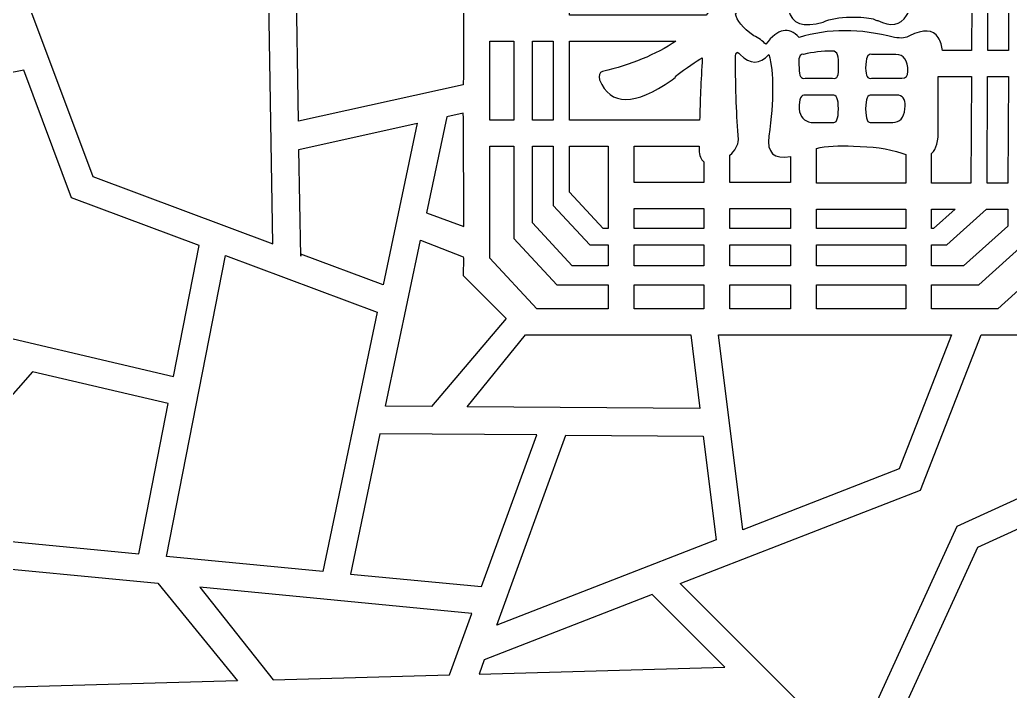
# Model space of a CAD drawing. Header units: centimetres. Extents: x 15.8 to 96.3, y -35.4 to 45.1.
# Drawn here: x 37.96 to 61.86, y -25.35 to -9.14 of the extents above; entities that cross this region are included whole.
import ezdxf

# ---------------------------------------------------------------- set-up
doc = ezdxf.new("R2010")
doc.units = ezdxf.units.CM
doc.header["$MEASUREMENT"] = 0
doc.layers.add('layer 1', color=7, linetype='Continuous')

msp = doc.modelspace()

# ---------------------------------------------------------------- linework, layer by layer
at = {"layer": 'layer 1', "color": 15}
for points, knots in [([(48.66081, -5.45008), (48.66081, -5.45008), (47.21932, -5.42811), (47.21932, -5.42811), (47.21932, -5.42811), (47.21932, -5.42811), (47.1568, -1.85904), (47.1568, -1.85904), (47.1568, -1.85904), (47.1568, -1.85904), (42.15808, -2.95917), (42.15808, -2.95917), (42.15808, -2.95917), (42.15808, -2.95917), (41.05964, -7.95957), (41.05964, -7.95957), (41.05964, -7.95957), (41.05964, -7.95957), (44.62533, -8.01872), (44.62533, -8.01872), (44.62533, -8.01872), (44.62533, -8.01872), (44.68617, -11.5861), (44.68617, -11.5861), (44.68617, -11.5861), (44.68617, -11.5861), (48.66081, -10.71073), (48.66081, -10.71073), (48.66081, -10.71073), (48.66081, -10.71073), (48.66926, -10.48259), (48.66926, -10.48259), (48.66926, -10.48259), (48.66926, -10.48259), (48.6625, -5.75426), (48.6625, -5.75426), (48.6625, -5.75426), (48.6625, -5.75426), (48.66081, -5.45008), (48.66081, -5.45008)], [0, 0, 0, 0, 0.09090909, 0.09090909, 0.09090909, 0.09090909, 0.18181818, 0.18181818, 0.18181818, 0.18181818, 0.27272727, 0.27272727, 0.27272727, 0.27272727, 0.36363636, 0.36363636, 0.36363636, 0.36363636, 0.45454545, 0.45454545, 0.45454545, 0.45454545, 0.54545455, 0.54545455, 0.54545455, 0.54545455, 0.63636364, 0.63636364, 0.63636364, 0.63636364, 0.72727273, 0.72727273, 0.72727273, 0.72727273, 0.81818182, 0.81818182, 0.81818182, 0.81818182, 1, 1, 1, 1]), ([(54.24625, -5.69679), (54.24625, -5.69679), (54.24625, -6.44746), (54.24625, -6.44746), (54.24625, -6.44746), (54.80482, -6.61521), (55.20707, -6.72342), (55.45422, -6.77351), (55.45422, -6.77351), (55.55079, -6.85582), (55.52587, -6.95216), (55.38102, -7.06074), (55.38102, -7.06074), (55.13649, -7.19736), (54.72375, -7.26566), (54.13968, -7.26566), (54.13968, -7.26566), (53.6039, -7.29369), (53.31264, -7.15707), (53.2628, -6.85582), (53.2628, -6.85582), (53.23943, -6.71922), (53.31264, -6.59661), (53.48241, -6.48628), (53.48241, -6.48628), (53.52941, -6.46006), (53.57494, -6.43774), (53.61906, -6.41934), (53.61906, -6.41934), (53.61906, -6.41934), (53.61906, -5.69679), (53.61906, -5.69679), (53.61906, -5.69679), (53.61906, -5.69679), (51.22725, -5.69679), (51.22725, -5.69679), (51.22725, -5.69679), (51.22725, -5.69679), (51.22725, -9.02419), (51.22725, -9.02419), (51.22725, -9.02419), (51.22725, -9.02419), (54.52493, -9.02419), (54.52493, -9.02419), (54.52493, -9.02419), (54.59431, -8.94755), (54.66062, -8.86815), (54.72375, -8.78591), (54.72375, -8.78591), (54.89352, -8.53896), (54.84524, -8.38834), (54.57734, -8.33404), (54.57734, -8.33404), (54.30945, -8.30602), (53.87179, -8.41636), (53.2628, -8.66156), (53.2628, -8.66156), (53.09304, -8.71586), (52.98401, -8.7036), (52.93417, -8.62128), (52.93417, -8.62128), (52.88589, -8.56699), (52.89834, -8.44263), (52.97155, -8.25173), (52.97155, -8.25173), (53.14131, -7.89618), (53.39675, -7.74556), (53.73784, -7.79985), (53.73784, -7.79985), (53.98081, -7.85415), (54.18797, -7.86816), (54.35774, -7.84014), (54.35774, -7.84014), (54.55242, -7.84014), (54.82031, -7.78584), (55.16141, -7.67725), (55.16141, -7.67725), (55.50251, -7.67725), (55.69719, -7.84014), (55.74548, -8.1694), (55.74548, -8.1694), (55.7704, -8.38834), (55.59907, -8.66156), (55.23461, -8.99083), (55.23461, -8.99083), (55.25953, -9.15372), (55.40439, -9.33236), (55.67227, -9.52328), (55.67227, -9.52328), (55.79376, -9.57932), (55.89189, -9.64762), (55.96509, -9.72994), (55.96509, -9.72994), (56.25635, -9.34638), (56.52423, -9.29208), (56.7672, -9.5653), (56.7672, -9.5653), (57.47276, -9.34638), (58.24061, -9.34638), (59.06765, -9.5653), (59.06765, -9.5653), (59.23741, -9.59158), (59.35891, -9.57932), (59.43211, -9.52328), (59.43211, -9.52328), (59.77321, -9.36039), (60.00372, -9.37265), (60.12676, -9.5653), (60.12676, -9.5653), (60.18427, -9.66265), (60.21891, -9.76888), (60.23075, -9.88378), (60.23075, -9.88378), (60.23075, -9.88378), (60.92986, -9.88378), (60.92986, -9.88378), (60.92986, -9.88378), (60.92986, -9.88378), (60.93427, -8.78257), (60.93427, -8.78257), (60.93427, -8.78257), (60.93427, -8.78257), (59.46465, -8.78257), (59.46465, -8.78257), (59.46465, -8.78257), (59.43676, -8.89057), (59.40147, -8.97343), (59.35891, -9.03112), (59.35891, -9.03112), (59.21406, -9.27807), (58.98199, -9.31835), (58.66581, -9.15372), (58.66581, -9.15372), (58.64089, -9.15372), (58.60507, -9.14146), (58.55678, -9.11344), (58.55678, -9.11344), (58.4353, -9.08541), (58.25151, -9.07315), (58.00854, -9.07315), (58.00854, -9.07315), (57.74066, -9.07315), (57.5226, -9.11344), (57.35128, -9.19575), (57.35128, -9.19575), (56.86532, -9.33236), (56.58497, -9.23603), (56.51178, -8.90851), (56.51178, -8.90851), (56.43856, -8.66156), (56.40275, -8.27799), (56.40275, -7.75957), (56.40275, -7.75957), (56.42767, -7.4303), (56.6831, -7.34798), (57.16905, -7.51262), (57.16905, -7.51262), (57.26717, -7.51262), (57.37619, -7.51262), (57.49768, -7.51262), (57.49768, -7.51262), (58.00854, -7.56691), (58.42284, -7.59494), (58.73902, -7.59494), (58.73902, -7.59494), (58.8605, -7.4303), (59.03027, -7.39002), (59.24988, -7.47233), (59.24988, -7.47233), (59.44457, -7.5529), (59.54269, -7.70352), (59.54269, -7.92245), (59.54269, -7.92245), (59.54269, -8.00425), (59.5414, -8.08189), (59.53889, -8.15538), (59.53889, -8.15538), (59.53889, -8.15538), (60.93678, -8.15538), (60.93678, -8.15538), (60.93678, -8.15538), (60.93678, -8.15538), (60.94857, -5.21089), (60.94857, -5.21089), (60.94857, -5.21089), (60.94857, -5.21089), (60.04983, -4.35251), (60.04983, -4.35251), (60.04983, -4.35251), (60.04983, -4.35251), (59.6312, -4.35251), (59.6312, -4.35251), (59.6312, -4.35251), (59.6312, -4.35251), (59.6312, -6.5865), (59.6312, -6.5865), (59.6312, -6.5865), (59.79515, -6.59443), (59.96033, -6.60187), (60.12676, -6.60887), (60.12676, -6.60887), (60.24824, -6.71922), (60.24824, -6.85582), (60.12676, -7.02046), (60.12676, -7.02046), (59.71246, -7.10278), (58.77484, -7.12905), (57.31545, -7.10278), (57.31545, -7.10278), (57.07248, -7.10278), (56.67064, -7.15707), (56.10994, -7.26566), (56.10994, -7.26566), (55.98845, -7.29369), (55.91524, -7.27968), (55.89189, -7.22538), (55.89189, -7.22538), (55.8436, -7.14307), (55.8436, -7.04674), (55.89189, -6.93814), (55.89189, -6.93814), (55.93101, -6.81463), (55.97771, -6.71115), (56.03202, -6.62753), (56.03202, -6.62753), (56.03202, -6.62753), (56.03202, -5.69679), (56.03202, -5.69679), (56.03202, -5.69679), (56.03202, -5.69679), (54.24625, -5.69679), (54.24625, -5.69679)], [0, 0, 0, 0, 0.01694915, 0.01694915, 0.01694915, 0.01694915, 0.03389831, 0.03389831, 0.03389831, 0.03389831, 0.05084746, 0.05084746, 0.05084746, 0.05084746, 0.06779661, 0.06779661, 0.06779661, 0.06779661, 0.08474576, 0.08474576, 0.08474576, 0.08474576, 0.10169492, 0.10169492, 0.10169492, 0.10169492, 0.11864407, 0.11864407, 0.11864407, 0.11864407, 0.13559322, 0.13559322, 0.13559322, 0.13559322, 0.15254237, 0.15254237, 0.15254237, 0.15254237, 0.16949153, 0.16949153, 0.16949153, 0.16949153, 0.18644068, 0.18644068, 0.18644068, 0.18644068, 0.20338983, 0.20338983, 0.20338983, 0.20338983, 0.22033898, 0.22033898, 0.22033898, 0.22033898, 0.23728814, 0.23728814, 0.23728814, 0.23728814, 0.25423729, 0.25423729, 0.25423729, 0.25423729, 0.27118644, 0.27118644, 0.27118644, 0.27118644, 0.28813559, 0.28813559, 0.28813559, 0.28813559, 0.30508475, 0.30508475, 0.30508475, 0.30508475, 0.3220339, 0.3220339, 0.3220339, 0.3220339, 0.33898305, 0.33898305, 0.33898305, 0.33898305, 0.3559322, 0.3559322, 0.3559322, 0.3559322, 0.37288136, 0.37288136, 0.37288136, 0.37288136, 0.38983051, 0.38983051, 0.38983051, 0.38983051, 0.40677966, 0.40677966, 0.40677966, 0.40677966, 0.42372881, 0.42372881, 0.42372881, 0.42372881, 0.44067797, 0.44067797, 0.44067797, 0.44067797, 0.45762712, 0.45762712, 0.45762712, 0.45762712, 0.47457627, 0.47457627, 0.47457627, 0.47457627, 0.49152542, 0.49152542, 0.49152542, 0.49152542, 0.50847458, 0.50847458, 0.50847458, 0.50847458, 0.52542373, 0.52542373, 0.52542373, 0.52542373, 0.54237288, 0.54237288, 0.54237288, 0.54237288, 0.55932203, 0.55932203, 0.55932203, 0.55932203, 0.57627119, 0.57627119, 0.57627119, 0.57627119, 0.59322034, 0.59322034, 0.59322034, 0.59322034, 0.61016949, 0.61016949, 0.61016949, 0.61016949, 0.62711864, 0.62711864, 0.62711864, 0.62711864, 0.6440678, 0.6440678, 0.6440678, 0.6440678, 0.66101695, 0.66101695, 0.66101695, 0.66101695, 0.6779661, 0.6779661, 0.6779661, 0.6779661, 0.69491525, 0.69491525, 0.69491525, 0.69491525, 0.71186441, 0.71186441, 0.71186441, 0.71186441, 0.72881356, 0.72881356, 0.72881356, 0.72881356, 0.74576271, 0.74576271, 0.74576271, 0.74576271, 0.76271186, 0.76271186, 0.76271186, 0.76271186, 0.77966102, 0.77966102, 0.77966102, 0.77966102, 0.79661017, 0.79661017, 0.79661017, 0.79661017, 0.81355932, 0.81355932, 0.81355932, 0.81355932, 0.83050847, 0.83050847, 0.83050847, 0.83050847, 0.84745763, 0.84745763, 0.84745763, 0.84745763, 0.86440678, 0.86440678, 0.86440678, 0.86440678, 0.88135593, 0.88135593, 0.88135593, 0.88135593, 0.89830508, 0.89830508, 0.89830508, 0.89830508, 0.91525424, 0.91525424, 0.91525424, 0.91525424, 0.93220339, 0.93220339, 0.93220339, 0.93220339, 0.94915254, 0.94915254, 0.94915254, 0.94915254, 0.96610169, 0.96610169, 0.96610169, 0.96610169, 1, 1, 1, 1]), ([(39.72293, -12.9245), (39.72293, -12.9245), (38.09894, -8.5747), (38.09894, -8.5747), (38.09894, -8.5747), (38.09894, -8.5747), (43.97134, -8.6744), (43.97134, -8.6744), (43.97134, -8.6744), (43.97134, -8.6744), (44.06935, -14.5468), (44.06935, -14.5468), (44.06935, -14.5468), (44.06935, -14.5468), (39.72293, -12.9245), (39.72293, -12.9245)], [0, 0, 0, 0, 0.2, 0.2, 0.2, 0.2, 0.4, 0.4, 0.4, 0.4, 0.6, 0.6, 0.6, 0.6, 1, 1, 1, 1]), ([(61.82569, -8.78257), (61.82569, -8.78257), (61.32471, -8.78257), (61.32471, -8.78257), (61.32471, -8.78257), (61.32471, -8.78257), (61.32029, -9.88378), (61.32029, -9.88378), (61.32029, -9.88378), (61.32029, -9.88378), (61.82128, -9.88378), (61.82128, -9.88378), (61.82128, -9.88378), (61.82128, -9.88378), (61.82569, -8.78257), (61.82569, -8.78257)], [0, 0, 0, 0, 0.2, 0.2, 0.2, 0.2, 0.4, 0.4, 0.4, 0.4, 0.6, 0.6, 0.6, 0.6, 1, 1, 1, 1]), ([(49.30761, -11.56451), (49.30761, -11.56451), (49.87958, -11.56451), (49.87958, -11.56451), (49.87958, -11.56451), (49.87958, -11.56451), (49.87958, -9.65138), (49.87958, -9.65138), (49.87958, -9.65138), (49.87958, -9.65138), (49.30761, -9.65138), (49.30761, -9.65138), (49.30761, -9.65138), (49.30761, -9.65138), (49.30761, -11.56451), (49.30761, -11.56451)], [0, 0, 0, 0, 0.2, 0.2, 0.2, 0.2, 0.4, 0.4, 0.4, 0.4, 0.6, 0.6, 0.6, 0.6, 1, 1, 1, 1]), ([(50.33285, -11.56451), (50.33285, -11.56451), (50.83551, -11.56451), (50.83551, -11.56451), (50.83551, -11.56451), (50.83551, -11.56451), (50.83551, -9.65138), (50.83551, -9.65138), (50.83551, -9.65138), (50.83551, -9.65138), (50.33285, -9.65138), (50.33285, -9.65138), (50.33285, -9.65138), (50.33285, -9.65138), (50.33285, -11.56451), (50.33285, -11.56451)], [0, 0, 0, 0, 0.2, 0.2, 0.2, 0.2, 0.4, 0.4, 0.4, 0.4, 0.6, 0.6, 0.6, 0.6, 1, 1, 1, 1]), ([(51.22725, -11.56451), (51.22725, -11.56451), (54.3675, -11.56451), (54.3675, -11.56451), (54.3675, -11.56451), (54.3789, -11.11757), (54.40018, -10.61524), (54.43094, -10.05746), (54.43094, -10.05746), (54.28609, -10.13978), (54.06648, -10.2904), (53.77367, -10.50933), (53.77367, -10.50933), (53.79858, -10.50933), (53.77367, -10.53735), (53.70202, -10.59165), (53.70202, -10.59165), (52.80022, -11.22042), (52.21615, -11.22042), (51.94981, -10.59165), (51.94981, -10.59165), (51.92491, -10.48131), (51.94981, -10.413), (52.02147, -10.38673), (52.02147, -10.38673), (52.71094, -10.22782), (53.30262, -9.98295), (53.79679, -9.65138), (53.79679, -9.65138), (53.79679, -9.65138), (51.22725, -9.65138), (51.22725, -9.65138), (51.22725, -9.65138), (51.22725, -9.65138), (51.22725, -11.56451), (51.22725, -11.56451)], [0, 0, 0, 0, 0.1, 0.1, 0.1, 0.1, 0.2, 0.2, 0.2, 0.2, 0.3, 0.3, 0.3, 0.3, 0.4, 0.4, 0.4, 0.4, 0.5, 0.5, 0.5, 0.5, 0.6, 0.6, 0.6, 0.6, 0.7, 0.7, 0.7, 0.7, 0.8, 0.8, 0.8, 0.8, 1, 1, 1, 1]), ([(55.09666, -13.06692), (55.09666, -13.06692), (56.56373, -13.06692), (56.56373, -13.06692), (56.56373, -13.06692), (56.56373, -13.06692), (56.56373, -12.44368), (56.56373, -12.44368), (56.56373, -12.44368), (56.15955, -12.51306), (55.98461, -12.34749), (56.03828, -11.94551), (56.03828, -11.94551), (56.15978, -11.06979), (56.15978, -10.413), (56.03828, -9.97514), (56.03828, -9.97514), (55.81868, -10.2221), (55.58661, -10.2221), (55.34364, -9.97514), (55.34364, -9.97514), (55.29535, -9.92085), (55.27044, -9.90684), (55.27044, -9.93485), (55.27044, -9.93485), (55.24707, -9.93485), (55.23461, -9.97514), (55.23461, -10.05746), (55.23461, -10.05746), (55.23461, -10.82458), (55.25953, -11.48138), (55.30782, -12.02783), (55.30782, -12.02783), (55.29303, -12.17447), (55.22273, -12.30134), (55.09666, -12.40883), (55.09666, -12.40883), (55.09666, -12.40883), (55.09666, -13.06692), (55.09666, -13.06692)], [0, 0, 0, 0, 0.09090909, 0.09090909, 0.09090909, 0.09090909, 0.18181818, 0.18181818, 0.18181818, 0.18181818, 0.27272727, 0.27272727, 0.27272727, 0.27272727, 0.36363636, 0.36363636, 0.36363636, 0.36363636, 0.45454545, 0.45454545, 0.45454545, 0.45454545, 0.54545455, 0.54545455, 0.54545455, 0.54545455, 0.63636364, 0.63636364, 0.63636364, 0.63636364, 0.72727273, 0.72727273, 0.72727273, 0.72727273, 0.81818182, 0.81818182, 0.81818182, 0.81818182, 1, 1, 1, 1]), ([(56.7672, -10.30441), (56.74384, -10.05746), (56.77966, -9.94887), (56.87779, -9.97514), (56.87779, -9.97514), (57.09584, -9.92085), (57.32791, -9.89282), (57.57088, -9.89282), (57.57088, -9.89282), (57.69237, -9.89282), (57.74066, -10.01718), (57.71728, -10.26238), (57.71728, -10.26238), (57.74066, -10.48131), (57.69237, -10.57764), (57.57088, -10.54962), (57.57088, -10.54962), (57.35128, -10.54962), (57.13322, -10.54962), (56.91361, -10.54962), (56.91361, -10.54962), (56.81705, -10.57764), (56.7672, -10.49532), (56.7672, -10.30441)], [0, 0, 0, 0, 0.14285714, 0.14285714, 0.14285714, 0.14285714, 0.28571429, 0.28571429, 0.28571429, 0.28571429, 0.42857143, 0.42857143, 0.42857143, 0.42857143, 0.57142857, 0.57142857, 0.57142857, 0.57142857, 0.71428571, 0.71428571, 0.71428571, 0.71428571, 1, 1, 1, 1]), ([(58.37456, -10.30441), (58.37456, -10.05746), (58.42284, -9.94887), (58.51941, -9.97514), (58.51941, -9.97514), (58.76394, -9.97514), (58.95862, -9.97514), (59.10347, -9.97514), (59.10347, -9.97514), (59.29816, -9.97514), (59.39629, -10.11176), (59.39629, -10.38673), (59.39629, -10.38673), (59.39629, -10.49532), (59.34801, -10.54962), (59.24988, -10.54962), (59.24988, -10.54962), (59.00691, -10.54962), (58.76394, -10.54962), (58.51941, -10.54962), (58.51941, -10.54962), (58.42284, -10.57764), (58.37456, -10.49532), (58.37456, -10.30441)], [0, 0, 0, 0, 0.14285714, 0.14285714, 0.14285714, 0.14285714, 0.28571429, 0.28571429, 0.28571429, 0.28571429, 0.42857143, 0.42857143, 0.42857143, 0.42857143, 0.57142857, 0.57142857, 0.57142857, 0.57142857, 0.71428571, 0.71428571, 0.71428571, 0.71428571, 1, 1, 1, 1]), ([(36.17753, -16.46821), (36.17753, -16.46821), (34.89151, -10.97435), (34.89151, -10.97435), (34.89151, -10.97435), (34.89151, -10.97435), (38.05331, -10.35585), (38.05331, -10.35585), (38.05331, -10.35585), (38.05331, -10.35585), (39.20414, -13.4416), (39.20414, -13.4416), (39.20414, -13.4416), (39.20414, -13.4416), (42.28989, -14.59243), (42.28989, -14.59243), (42.28989, -14.59243), (42.28989, -14.59243), (41.67139, -17.75254), (41.67139, -17.75254), (41.67139, -17.75254), (41.67139, -17.75254), (36.17753, -16.46821), (36.17753, -16.46821)], [0, 0, 0, 0, 0.14285714, 0.14285714, 0.14285714, 0.14285714, 0.28571429, 0.28571429, 0.28571429, 0.28571429, 0.42857143, 0.42857143, 0.42857143, 0.42857143, 0.57142857, 0.57142857, 0.57142857, 0.57142857, 0.71428571, 0.71428571, 0.71428571, 0.71428571, 1, 1, 1, 1]), ([(59.9681, -12.36409), (59.9681, -12.36409), (59.9681, -13.08283), (59.9681, -13.08283), (59.9681, -13.08283), (59.9681, -13.08283), (60.91706, -13.08283), (60.91706, -13.08283), (60.91706, -13.08283), (60.91706, -13.08283), (60.92735, -10.51097), (60.92735, -10.51097), (60.92735, -10.51097), (60.92735, -10.51097), (60.12676, -10.51097), (60.12676, -10.51097), (60.12676, -10.51097), (60.12676, -10.96057), (60.12676, -11.38387), (60.12676, -11.78088), (60.12676, -11.78088), (60.13723, -12.06358), (60.08439, -12.25782), (59.9681, -12.36409)], [0, 0, 0, 0, 0.14285714, 0.14285714, 0.14285714, 0.14285714, 0.28571429, 0.28571429, 0.28571429, 0.28571429, 0.42857143, 0.42857143, 0.42857143, 0.42857143, 0.57142857, 0.57142857, 0.57142857, 0.57142857, 0.71428571, 0.71428571, 0.71428571, 0.71428571, 1, 1, 1, 1]), ([(61.30749, -13.08283), (61.30749, -13.08283), (61.80848, -13.08283), (61.80848, -13.08283), (61.80848, -13.08283), (61.80848, -13.08283), (61.81877, -10.51097), (61.81877, -10.51097), (61.81877, -10.51097), (61.81877, -10.51097), (61.31779, -10.51097), (61.31779, -10.51097), (61.31779, -10.51097), (61.31779, -10.51097), (61.30749, -13.08283), (61.30749, -13.08283)], [0, 0, 0, 0, 0.2, 0.2, 0.2, 0.2, 0.4, 0.4, 0.4, 0.4, 0.6, 0.6, 0.6, 0.6, 1, 1, 1, 1]), ([(56.7672, -11.28873), (56.7672, -11.04352), (56.81705, -10.93318), (56.91361, -10.9612), (56.91361, -10.9612), (57.15659, -10.9612), (57.37619, -10.9612), (57.57088, -10.9612), (57.57088, -10.9612), (57.66745, -10.93318), (57.71728, -11.04352), (57.71728, -11.28873), (57.71728, -11.28873), (57.71728, -11.53567), (57.66745, -11.64426), (57.57088, -11.61799), (57.57088, -11.61799), (57.42447, -11.61799), (57.25471, -11.61799), (57.06002, -11.61799), (57.06002, -11.61799), (56.8887, -11.58997), (56.79213, -11.48138), (56.7672, -11.28873)], [0, 0, 0, 0, 0.14285714, 0.14285714, 0.14285714, 0.14285714, 0.28571429, 0.28571429, 0.28571429, 0.28571429, 0.42857143, 0.42857143, 0.42857143, 0.42857143, 0.57142857, 0.57142857, 0.57142857, 0.57142857, 0.71428571, 0.71428571, 0.71428571, 0.71428571, 1, 1, 1, 1]), ([(59.03027, -11.61799), (58.8605, -11.61799), (58.69073, -11.61799), (58.51941, -11.61799), (58.51941, -11.61799), (58.42284, -11.64426), (58.37456, -11.53567), (58.37456, -11.28873), (58.37456, -11.28873), (58.37456, -11.04352), (58.42284, -10.93318), (58.51941, -10.9612), (58.51941, -10.9612), (58.76394, -10.9612), (58.98199, -10.9612), (59.17668, -10.9612), (59.17668, -10.9612), (59.29816, -10.98747), (59.34801, -11.09782), (59.32308, -11.28873), (59.32308, -11.28873), (59.29816, -11.50766), (59.20159, -11.61799), (59.03027, -11.61799)], [0, 0, 0, 0, 0.14285714, 0.14285714, 0.14285714, 0.14285714, 0.28571429, 0.28571429, 0.28571429, 0.28571429, 0.42857143, 0.42857143, 0.42857143, 0.42857143, 0.57142857, 0.57142857, 0.57142857, 0.57142857, 0.71428571, 0.71428571, 0.71428571, 0.71428571, 1, 1, 1, 1]), ([(48.67095, -11.51343), (48.67095, -11.51343), (48.67264, -14.1277), (48.67264, -14.1277), (48.67264, -14.1277), (48.67264, -14.1277), (47.77192, -13.80155), (47.77192, -13.80155), (47.77192, -13.80155), (47.77192, -13.80155), (48.26199, -11.48132), (48.26199, -11.48132), (48.26199, -11.48132), (48.26199, -11.48132), (48.66081, -11.39345), (48.66081, -11.39345), (48.66081, -11.39345), (48.66081, -11.39345), (48.67095, -11.51343), (48.67095, -11.51343)], [0, 0, 0, 0, 0.16666667, 0.16666667, 0.16666667, 0.16666667, 0.33333333, 0.33333333, 0.33333333, 0.33333333, 0.5, 0.5, 0.5, 0.5, 0.66666667, 0.66666667, 0.66666667, 0.66666667, 1, 1, 1, 1]), ([(44.74024, -14.7969), (44.74024, -14.7969), (46.72587, -15.54046), (46.72587, -15.54046), (46.72587, -15.54046), (46.72587, -15.54046), (47.54716, -11.63848), (47.54716, -11.63848), (47.54716, -11.63848), (47.54716, -11.63848), (44.69631, -12.26713), (44.69631, -12.26713), (44.69631, -12.26713), (44.69631, -12.26713), (44.74024, -14.84422), (44.74024, -14.84422), (44.74024, -14.84422), (44.74024, -14.84422), (44.74024, -14.7969), (44.74024, -14.7969)], [0, 0, 0, 0, 0.16666667, 0.16666667, 0.16666667, 0.16666667, 0.33333333, 0.33333333, 0.33333333, 0.33333333, 0.5, 0.5, 0.5, 0.5, 0.66666667, 0.66666667, 0.66666667, 0.66666667, 1, 1, 1, 1]), ([(59.3409, -13.08283), (59.3409, -13.08283), (59.3409, -12.39127), (59.3409, -12.39127), (59.3409, -12.39127), (59.31138, -12.381), (59.28108, -12.36966), (59.24988, -12.3571), (59.24988, -12.3571), (58.90879, -12.24676), (58.51941, -12.19246), (58.08175, -12.19246), (58.08175, -12.19246), (57.71921, -12.16794), (57.42226, -12.18633), (57.19092, -12.24647), (57.19092, -12.24647), (57.19092, -12.24647), (57.19092, -13.08283), (57.19092, -13.08283), (57.19092, -13.08283), (57.19092, -13.08283), (59.3409, -13.08283), (59.3409, -13.08283)], [0, 0, 0, 0, 0.14285714, 0.14285714, 0.14285714, 0.14285714, 0.28571429, 0.28571429, 0.28571429, 0.28571429, 0.42857143, 0.42857143, 0.42857143, 0.42857143, 0.57142857, 0.57142857, 0.57142857, 0.57142857, 0.71428571, 0.71428571, 0.71428571, 0.71428571, 1, 1, 1, 1]), ([(52.16218, -16.11566), (52.16218, -16.11566), (52.16218, -15.53769), (52.16218, -15.53769), (52.16218, -15.53769), (52.16218, -15.53769), (50.91731, -15.53769), (50.91731, -15.53769), (50.91731, -15.53769), (50.91731, -15.53769), (49.87958, -14.41899), (49.87958, -14.41899), (49.87958, -14.41899), (49.87958, -14.41899), (49.87958, -12.19171), (49.87958, -12.19171), (49.87958, -12.19171), (49.87958, -12.19171), (49.30761, -12.19171), (49.30761, -12.19171), (49.30761, -12.19171), (49.30761, -12.19171), (49.30761, -14.89391), (49.30761, -14.89391), (49.30761, -14.89391), (49.30761, -14.89391), (50.44093, -16.11566), (50.44093, -16.11566), (50.44093, -16.11566), (50.44093, -16.11566), (52.16218, -16.11566), (52.16218, -16.11566)], [0, 0, 0, 0, 0.11111111, 0.11111111, 0.11111111, 0.11111111, 0.22222222, 0.22222222, 0.22222222, 0.22222222, 0.33333333, 0.33333333, 0.33333333, 0.33333333, 0.44444444, 0.44444444, 0.44444444, 0.44444444, 0.55555556, 0.55555556, 0.55555556, 0.55555556, 0.66666667, 0.66666667, 0.66666667, 0.66666667, 0.77777778, 0.77777778, 0.77777778, 0.77777778, 1, 1, 1, 1]), ([(52.16218, -15.07965), (52.16218, -15.07965), (52.16218, -14.57172), (52.16218, -14.57172), (52.16218, -14.57172), (52.16218, -14.57172), (51.71346, -14.57172), (51.71346, -14.57172), (51.71346, -14.57172), (51.71346, -14.57172), (50.83551, -13.62528), (50.83551, -13.62528), (50.83551, -13.62528), (50.83551, -13.62528), (50.83551, -12.19171), (50.83551, -12.19171), (50.83551, -12.19171), (50.83551, -12.19171), (50.33285, -12.19171), (50.33285, -12.19171), (50.33285, -12.19171), (50.33285, -12.19171), (50.33285, -14.04265), (50.33285, -14.04265), (50.33285, -14.04265), (50.33285, -14.04265), (51.29483, -15.07965), (51.29483, -15.07965), (51.29483, -15.07965), (51.29483, -15.07965), (52.16218, -15.07965), (52.16218, -15.07965)], [0, 0, 0, 0, 0.11111111, 0.11111111, 0.11111111, 0.11111111, 0.22222222, 0.22222222, 0.22222222, 0.22222222, 0.33333333, 0.33333333, 0.33333333, 0.33333333, 0.44444444, 0.44444444, 0.44444444, 0.44444444, 0.55555556, 0.55555556, 0.55555556, 0.55555556, 0.66666667, 0.66666667, 0.66666667, 0.66666667, 0.77777778, 0.77777778, 0.77777778, 0.77777778, 1, 1, 1, 1]), ([(52.16218, -14.17587), (52.16218, -14.17587), (52.16218, -12.19171), (52.16218, -12.19171), (52.16218, -12.19171), (52.16218, -12.19171), (51.22725, -12.19171), (51.22725, -12.19171), (51.22725, -12.19171), (51.22725, -12.19171), (51.22725, -13.30003), (51.22725, -13.30003), (51.22725, -13.30003), (51.22725, -13.30003), (52.03971, -14.17587), (52.03971, -14.17587), (52.03971, -14.17587), (52.03971, -14.17587), (52.16218, -14.17587), (52.16218, -14.17587)], [0, 0, 0, 0, 0.16666667, 0.16666667, 0.16666667, 0.16666667, 0.33333333, 0.33333333, 0.33333333, 0.33333333, 0.5, 0.5, 0.5, 0.5, 0.66666667, 0.66666667, 0.66666667, 0.66666667, 1, 1, 1, 1]), ([(52.78937, -13.06692), (52.78937, -13.06692), (54.46947, -13.06692), (54.46947, -13.06692), (54.46947, -13.06692), (54.46947, -13.06692), (54.46947, -12.56988), (54.46947, -12.56988), (54.46947, -12.56988), (54.39498, -12.51711), (54.35774, -12.41885), (54.35774, -12.27478), (54.35774, -12.27478), (54.35774, -12.24738), (54.35778, -12.21968), (54.35788, -12.19171), (54.35788, -12.19171), (54.35788, -12.19171), (52.78937, -12.19171), (52.78937, -12.19171), (52.78937, -12.19171), (52.78937, -12.19171), (52.78937, -13.06692), (52.78937, -13.06692)], [0, 0, 0, 0, 0.14285714, 0.14285714, 0.14285714, 0.14285714, 0.28571429, 0.28571429, 0.28571429, 0.28571429, 0.42857143, 0.42857143, 0.42857143, 0.42857143, 0.57142857, 0.57142857, 0.57142857, 0.57142857, 0.71428571, 0.71428571, 0.71428571, 0.71428571, 1, 1, 1, 1]), ([(54.46947, -13.69411), (54.46947, -13.69411), (52.78937, -13.69411), (52.78937, -13.69411), (52.78937, -13.69411), (52.78937, -13.69411), (52.78937, -14.17587), (52.78937, -14.17587), (52.78937, -14.17587), (52.78937, -14.17587), (54.46947, -14.17587), (54.46947, -14.17587), (54.46947, -14.17587), (54.46947, -14.17587), (54.46947, -13.69411), (54.46947, -13.69411)], [0, 0, 0, 0, 0.2, 0.2, 0.2, 0.2, 0.4, 0.4, 0.4, 0.4, 0.6, 0.6, 0.6, 0.6, 1, 1, 1, 1]), ([(56.56373, -13.69411), (56.56373, -13.69411), (55.09666, -13.69411), (55.09666, -13.69411), (55.09666, -13.69411), (55.09666, -13.69411), (55.09666, -14.17587), (55.09666, -14.17587), (55.09666, -14.17587), (55.09666, -14.17587), (56.56373, -14.17587), (56.56373, -14.17587), (56.56373, -14.17587), (56.56373, -14.17587), (56.56373, -13.69411), (56.56373, -13.69411)], [0, 0, 0, 0, 0.2, 0.2, 0.2, 0.2, 0.4, 0.4, 0.4, 0.4, 0.6, 0.6, 0.6, 0.6, 1, 1, 1, 1]), ([(59.3409, -14.17587), (59.3409, -14.17587), (59.3409, -13.71003), (59.3409, -13.71003), (59.3409, -13.71003), (59.3409, -13.71003), (57.19092, -13.71003), (57.19092, -13.71003), (57.19092, -13.71003), (57.19092, -13.71003), (57.19092, -14.17587), (57.19092, -14.17587), (57.19092, -14.17587), (57.19092, -14.17587), (59.3409, -14.17587), (59.3409, -14.17587)], [0, 0, 0, 0, 0.2, 0.2, 0.2, 0.2, 0.4, 0.4, 0.4, 0.4, 0.6, 0.6, 0.6, 0.6, 1, 1, 1, 1]), ([(59.9681, -13.71003), (59.9681, -13.71003), (59.9681, -14.17587), (59.9681, -14.17587), (59.9681, -14.17587), (59.9681, -14.17587), (60.01422, -14.17587), (60.01422, -14.17587), (60.01422, -14.17587), (60.01422, -14.17587), (60.53208, -13.71003), (60.53208, -13.71003), (60.53208, -13.71003), (60.53208, -13.71003), (59.9681, -13.71003), (59.9681, -13.71003)], [0, 0, 0, 0, 0.2, 0.2, 0.2, 0.2, 0.4, 0.4, 0.4, 0.4, 0.6, 0.6, 0.6, 0.6, 1, 1, 1, 1]), ([(59.9681, -14.57172), (59.9681, -14.57172), (59.9681, -15.07965), (59.9681, -15.07965), (59.9681, -15.07965), (59.9681, -15.07965), (60.73669, -15.07965), (60.73669, -15.07965), (60.73669, -15.07965), (60.73669, -15.07965), (61.80433, -14.11925), (61.80433, -14.11925), (61.80433, -14.11925), (61.80433, -14.11925), (61.80597, -13.71003), (61.80597, -13.71003), (61.80597, -13.71003), (61.80597, -13.71003), (61.28855, -13.71003), (61.28855, -13.71003), (61.28855, -13.71003), (61.28855, -13.71003), (60.33065, -14.57172), (60.33065, -14.57172), (60.33065, -14.57172), (60.33065, -14.57172), (59.9681, -14.57172), (59.9681, -14.57172)], [0, 0, 0, 0, 0.125, 0.125, 0.125, 0.125, 0.25, 0.25, 0.25, 0.25, 0.375, 0.375, 0.375, 0.375, 0.5, 0.5, 0.5, 0.5, 0.625, 0.625, 0.625, 0.625, 0.75, 0.75, 0.75, 0.75, 1, 1, 1, 1]), ([(59.9681, -15.53769), (59.9681, -15.53769), (59.9681, -16.11566), (59.9681, -16.11566), (59.9681, -16.11566), (59.9681, -16.11566), (61.56486, -16.11566), (61.56486, -16.11566), (61.56486, -16.11566), (61.56486, -16.11566), (62.8227, -14.98416), (62.8227, -14.98416), (62.8227, -14.98416), (62.8227, -14.98416), (62.8278, -13.71003), (62.8278, -13.71003), (62.8278, -13.71003), (62.8278, -13.71003), (62.25774, -13.71003), (62.25774, -13.71003), (62.25774, -13.71003), (62.25774, -13.71003), (62.25458, -14.50164), (62.25458, -14.50164), (62.25458, -14.50164), (62.25458, -14.50164), (61.10284, -15.53769), (61.10284, -15.53769), (61.10284, -15.53769), (61.10284, -15.53769), (59.9681, -15.53769), (59.9681, -15.53769)], [0, 0, 0, 0, 0.11111111, 0.11111111, 0.11111111, 0.11111111, 0.22222222, 0.22222222, 0.22222222, 0.22222222, 0.33333333, 0.33333333, 0.33333333, 0.33333333, 0.44444444, 0.44444444, 0.44444444, 0.44444444, 0.55555556, 0.55555556, 0.55555556, 0.55555556, 0.66666667, 0.66666667, 0.66666667, 0.66666667, 0.77777778, 0.77777778, 0.77777778, 0.77777778, 1, 1, 1, 1]), ([(48.66081, -15.31739), (48.66081, -15.31739), (48.66757, -14.89661), (48.66757, -14.89661), (48.66757, -14.89661), (48.66757, -14.89661), (48.66081, -14.86281), (48.66081, -14.86281), (48.66081, -14.86281), (48.66081, -14.86281), (47.63335, -14.4623), (47.63335, -14.4623), (47.63335, -14.4623), (47.63335, -14.4623), (46.7884, -18.47243), (46.7884, -18.47243), (46.7884, -18.47243), (46.7884, -18.47243), (47.8919, -18.48088), (47.8919, -18.48088), (47.8919, -18.48088), (47.8919, -18.48088), (49.6984, -16.35499), (49.6984, -16.35499), (49.6984, -16.35499), (49.6984, -16.35499), (48.66081, -15.31739), (48.66081, -15.31739)], [0, 0, 0, 0, 0.125, 0.125, 0.125, 0.125, 0.25, 0.25, 0.25, 0.25, 0.375, 0.375, 0.375, 0.375, 0.5, 0.5, 0.5, 0.5, 0.625, 0.625, 0.625, 0.625, 0.75, 0.75, 0.75, 0.75, 1, 1, 1, 1]), ([(52.78937, -14.57172), (52.78937, -14.57172), (52.78937, -15.07965), (52.78937, -15.07965), (52.78937, -15.07965), (52.78937, -15.07965), (54.46947, -15.07965), (54.46947, -15.07965), (54.46947, -15.07965), (54.46947, -15.07965), (54.46947, -14.57172), (54.46947, -14.57172), (54.46947, -14.57172), (54.46947, -14.57172), (52.78937, -14.57172), (52.78937, -14.57172)], [0, 0, 0, 0, 0.2, 0.2, 0.2, 0.2, 0.4, 0.4, 0.4, 0.4, 0.6, 0.6, 0.6, 0.6, 1, 1, 1, 1]), ([(55.09666, -14.57172), (55.09666, -14.57172), (55.09666, -15.07965), (55.09666, -15.07965), (55.09666, -15.07965), (55.09666, -15.07965), (56.56373, -15.07965), (56.56373, -15.07965), (56.56373, -15.07965), (56.56373, -15.07965), (56.56373, -14.57172), (56.56373, -14.57172), (56.56373, -14.57172), (56.56373, -14.57172), (55.09666, -14.57172), (55.09666, -14.57172)], [0, 0, 0, 0, 0.2, 0.2, 0.2, 0.2, 0.4, 0.4, 0.4, 0.4, 0.6, 0.6, 0.6, 0.6, 1, 1, 1, 1]), ([(59.3409, -15.07965), (59.3409, -15.07965), (59.3409, -14.57172), (59.3409, -14.57172), (59.3409, -14.57172), (59.3409, -14.57172), (57.19092, -14.57172), (57.19092, -14.57172), (57.19092, -14.57172), (57.19092, -14.57172), (57.19092, -15.07965), (57.19092, -15.07965), (57.19092, -15.07965), (57.19092, -15.07965), (59.3409, -15.07965), (59.3409, -15.07965)], [0, 0, 0, 0, 0.2, 0.2, 0.2, 0.2, 0.4, 0.4, 0.4, 0.4, 0.6, 0.6, 0.6, 0.6, 1, 1, 1, 1]), ([(41.50071, -22.09726), (41.50071, -22.09726), (45.26918, -22.4589), (45.26918, -22.4589), (45.26918, -22.4589), (45.26918, -22.4589), (46.5873, -16.19783), (46.5873, -16.19783), (46.5873, -16.19783), (46.5873, -16.19783), (42.92191, -14.82901), (42.92191, -14.82901), (42.92191, -14.82901), (42.92191, -14.82901), (41.50071, -22.09726), (41.50071, -22.09726)], [0, 0, 0, 0, 0.2, 0.2, 0.2, 0.2, 0.4, 0.4, 0.4, 0.4, 0.6, 0.6, 0.6, 0.6, 1, 1, 1, 1]), ([(52.78937, -15.53769), (52.78937, -15.53769), (52.78937, -16.11566), (52.78937, -16.11566), (52.78937, -16.11566), (52.78937, -16.11566), (54.46947, -16.11566), (54.46947, -16.11566), (54.46947, -16.11566), (54.46947, -16.11566), (54.46947, -15.53769), (54.46947, -15.53769), (54.46947, -15.53769), (54.46947, -15.53769), (52.78937, -15.53769), (52.78937, -15.53769)], [0, 0, 0, 0, 0.2, 0.2, 0.2, 0.2, 0.4, 0.4, 0.4, 0.4, 0.6, 0.6, 0.6, 0.6, 1, 1, 1, 1]), ([(55.09666, -15.53769), (55.09666, -15.53769), (55.09666, -16.11566), (55.09666, -16.11566), (55.09666, -16.11566), (55.09666, -16.11566), (56.56373, -16.11566), (56.56373, -16.11566), (56.56373, -16.11566), (56.56373, -16.11566), (56.56373, -15.53769), (56.56373, -15.53769), (56.56373, -15.53769), (56.56373, -15.53769), (55.09666, -15.53769), (55.09666, -15.53769)], [0, 0, 0, 0, 0.2, 0.2, 0.2, 0.2, 0.4, 0.4, 0.4, 0.4, 0.6, 0.6, 0.6, 0.6, 1, 1, 1, 1]), ([(59.3409, -16.11566), (59.3409, -16.11566), (59.3409, -15.53769), (59.3409, -15.53769), (59.3409, -15.53769), (59.3409, -15.53769), (57.19092, -15.53769), (57.19092, -15.53769), (57.19092, -15.53769), (57.19092, -15.53769), (57.19092, -16.11566), (57.19092, -16.11566), (57.19092, -16.11566), (57.19092, -16.11566), (59.3409, -16.11566), (59.3409, -16.11566)], [0, 0, 0, 0, 0.2, 0.2, 0.2, 0.2, 0.4, 0.4, 0.4, 0.4, 0.6, 0.6, 0.6, 0.6, 1, 1, 1, 1]), ([(61.15929, -16.74705), (61.15929, -16.74705), (59.69753, -20.49693), (59.69753, -20.49693), (59.69753, -20.49693), (59.69753, -20.49693), (53.89949, -22.75125), (53.89949, -22.75125), (53.89949, -22.75125), (53.89949, -22.75125), (58.05326, -26.90502), (58.05326, -26.90502), (58.05326, -26.90502), (58.05326, -26.90502), (60.57797, -21.37568), (60.57797, -21.37568), (60.57797, -21.37568), (60.57797, -21.37568), (66.10901, -18.84928), (66.10901, -18.84928), (66.10901, -18.84928), (66.10901, -18.84928), (63.08747, -15.8345), (63.08747, -15.8345), (63.08747, -15.8345), (63.08747, -15.8345), (62.17661, -16.74536), (62.17661, -16.74536), (62.17661, -16.74536), (62.17661, -16.74536), (61.15929, -16.74705), (61.15929, -16.74705)], [0, 0, 0, 0, 0.11111111, 0.11111111, 0.11111111, 0.11111111, 0.22222222, 0.22222222, 0.22222222, 0.22222222, 0.33333333, 0.33333333, 0.33333333, 0.33333333, 0.44444444, 0.44444444, 0.44444444, 0.44444444, 0.55555556, 0.55555556, 0.55555556, 0.55555556, 0.66666667, 0.66666667, 0.66666667, 0.66666667, 0.77777778, 0.77777778, 0.77777778, 0.77777778, 1, 1, 1, 1]), ([(50.16482, -16.74536), (50.16482, -16.74536), (48.75882, -18.48764), (48.75882, -18.48764), (48.75882, -18.48764), (48.75882, -18.48764), (54.37435, -18.52651), (54.37435, -18.52651), (54.37435, -18.52651), (54.37435, -18.52651), (54.15129, -16.74705), (54.15129, -16.74705), (54.15129, -16.74705), (54.15129, -16.74705), (53.65446, -16.74536), (53.65446, -16.74536), (53.65446, -16.74536), (53.65446, -16.74536), (50.16482, -16.74536), (50.16482, -16.74536)], [0, 0, 0, 0, 0.16666667, 0.16666667, 0.16666667, 0.16666667, 0.33333333, 0.33333333, 0.33333333, 0.33333333, 0.5, 0.5, 0.5, 0.5, 0.66666667, 0.66666667, 0.66666667, 0.66666667, 1, 1, 1, 1]), ([(54.82218, -16.74705), (54.82218, -16.74705), (55.40688, -21.45341), (55.40688, -21.45341), (55.40688, -21.45341), (55.40688, -21.45341), (59.1838, -19.9832), (59.1838, -19.9832), (59.1838, -19.9832), (59.1838, -19.9832), (60.44447, -16.74705), (60.44447, -16.74705), (60.44447, -16.74705), (60.44447, -16.74705), (59.84455, -16.74536), (59.84455, -16.74536), (59.84455, -16.74536), (59.84455, -16.74536), (54.82218, -16.74705), (54.82218, -16.74705)], [0, 0, 0, 0, 0.16666667, 0.16666667, 0.16666667, 0.16666667, 0.33333333, 0.33333333, 0.33333333, 0.33333333, 0.5, 0.5, 0.5, 0.5, 0.66666667, 0.66666667, 0.66666667, 0.66666667, 1, 1, 1, 1]), ([(38.26624, -17.63762), (38.26624, -17.63762), (41.54295, -18.40484), (41.54295, -18.40484), (41.54295, -18.40484), (41.54295, -18.40484), (40.83489, -22.03136), (40.83489, -22.03136), (40.83489, -22.03136), (40.83489, -22.03136), (36.33469, -21.59874), (36.33469, -21.59874), (36.33469, -21.59874), (36.33469, -21.59874), (36.1826, -20.00855), (36.1826, -20.00855), (36.1826, -20.00855), (36.1826, -20.00855), (38.26624, -17.63762), (38.26624, -17.63762)], [0, 0, 0, 0, 0.16666667, 0.16666667, 0.16666667, 0.16666667, 0.33333333, 0.33333333, 0.33333333, 0.33333333, 0.5, 0.5, 0.5, 0.5, 0.66666667, 0.66666667, 0.66666667, 0.66666667, 1, 1, 1, 1]), ([(49.10356, -22.8273), (49.10356, -22.8273), (45.93669, -22.52312), (45.93669, -22.52312), (45.93669, -22.52312), (45.93669, -22.52312), (46.64814, -19.13825), (46.64814, -19.13825), (46.64814, -19.13825), (46.64814, -19.13825), (50.43689, -19.16529), (50.43689, -19.16529), (50.43689, -19.16529), (50.43689, -19.16529), (49.10356, -22.8273), (49.10356, -22.8273)], [0, 0, 0, 0, 0.2, 0.2, 0.2, 0.2, 0.4, 0.4, 0.4, 0.4, 0.6, 0.6, 0.6, 0.6, 1, 1, 1, 1]), ([(51.14158, -19.17036), (51.14158, -19.17036), (49.47027, -23.76181), (49.47027, -23.76181), (49.47027, -23.76181), (49.47027, -23.76181), (54.7681, -21.70014), (54.7681, -21.70014), (54.7681, -21.70014), (54.7681, -21.70014), (54.45547, -19.19402), (54.45547, -19.19402), (54.45547, -19.19402), (54.45547, -19.19402), (51.14158, -19.17036), (51.14158, -19.17036)], [0, 0, 0, 0, 0.2, 0.2, 0.2, 0.2, 0.4, 0.4, 0.4, 0.4, 0.6, 0.6, 0.6, 0.6, 1, 1, 1, 1]), ([(61.07987, -21.87758), (61.07987, -21.87758), (59.12128, -26.16823), (59.12128, -26.16823), (59.12128, -26.16823), (59.12128, -26.16823), (65.18801, -25.98741), (65.18801, -25.98741), (65.18801, -25.98741), (65.18801, -25.98741), (65.37052, -19.91899), (65.37052, -19.91899), (65.37052, -19.91899), (65.37052, -19.91899), (61.07987, -21.87758), (61.07987, -21.87758)], [0, 0, 0, 0, 0.2, 0.2, 0.2, 0.2, 0.4, 0.4, 0.4, 0.4, 0.6, 0.6, 0.6, 0.6, 1, 1, 1, 1]), ([(41.28778, -22.7445), (41.28778, -22.7445), (36.39721, -22.2747), (36.39721, -22.2747), (36.39721, -22.2747), (36.39721, -22.2747), (36.68112, -25.2861), (36.68112, -25.2861), (36.68112, -25.2861), (36.68112, -25.2861), (43.21257, -25.10359), (43.21257, -25.10359), (43.21257, -25.10359), (43.21257, -25.10359), (41.28778, -22.7445), (41.28778, -22.7445)], [0, 0, 0, 0, 0.2, 0.2, 0.2, 0.2, 0.4, 0.4, 0.4, 0.4, 0.6, 0.6, 0.6, 0.6, 1, 1, 1, 1]), ([(48.86866, -23.47453), (48.86866, -23.47453), (48.32621, -24.95995), (48.32621, -24.95995), (48.32621, -24.95995), (48.32621, -24.95995), (44.07104, -25.07824), (44.07104, -25.07824), (44.07104, -25.07824), (44.07104, -25.07824), (42.3051, -22.84251), (42.3051, -22.84251), (42.3051, -22.84251), (42.3051, -22.84251), (48.86866, -23.47453), (48.86866, -23.47453)], [0, 0, 0, 0, 0.2, 0.2, 0.2, 0.2, 0.4, 0.4, 0.4, 0.4, 0.6, 0.6, 0.6, 0.6, 1, 1, 1, 1]), ([(54.97765, -24.77068), (54.97765, -24.77068), (49.04272, -24.93967), (49.04272, -24.93967), (49.04272, -24.93967), (49.04272, -24.93967), (49.16778, -24.59324), (49.16778, -24.59324), (49.16778, -24.59324), (49.16778, -24.59324), (53.22353, -23.01657), (53.22353, -23.01657), (53.22353, -23.01657), (53.22353, -23.01657), (54.97765, -24.77068), (54.97765, -24.77068)], [0, 0, 0, 0, 0.2, 0.2, 0.2, 0.2, 0.4, 0.4, 0.4, 0.4, 0.6, 0.6, 0.6, 0.6, 1, 1, 1, 1])]:
    msp.add_open_spline(points, degree=3, knots=knots, dxfattribs=at)

doc.saveas('drawing.dxf')
